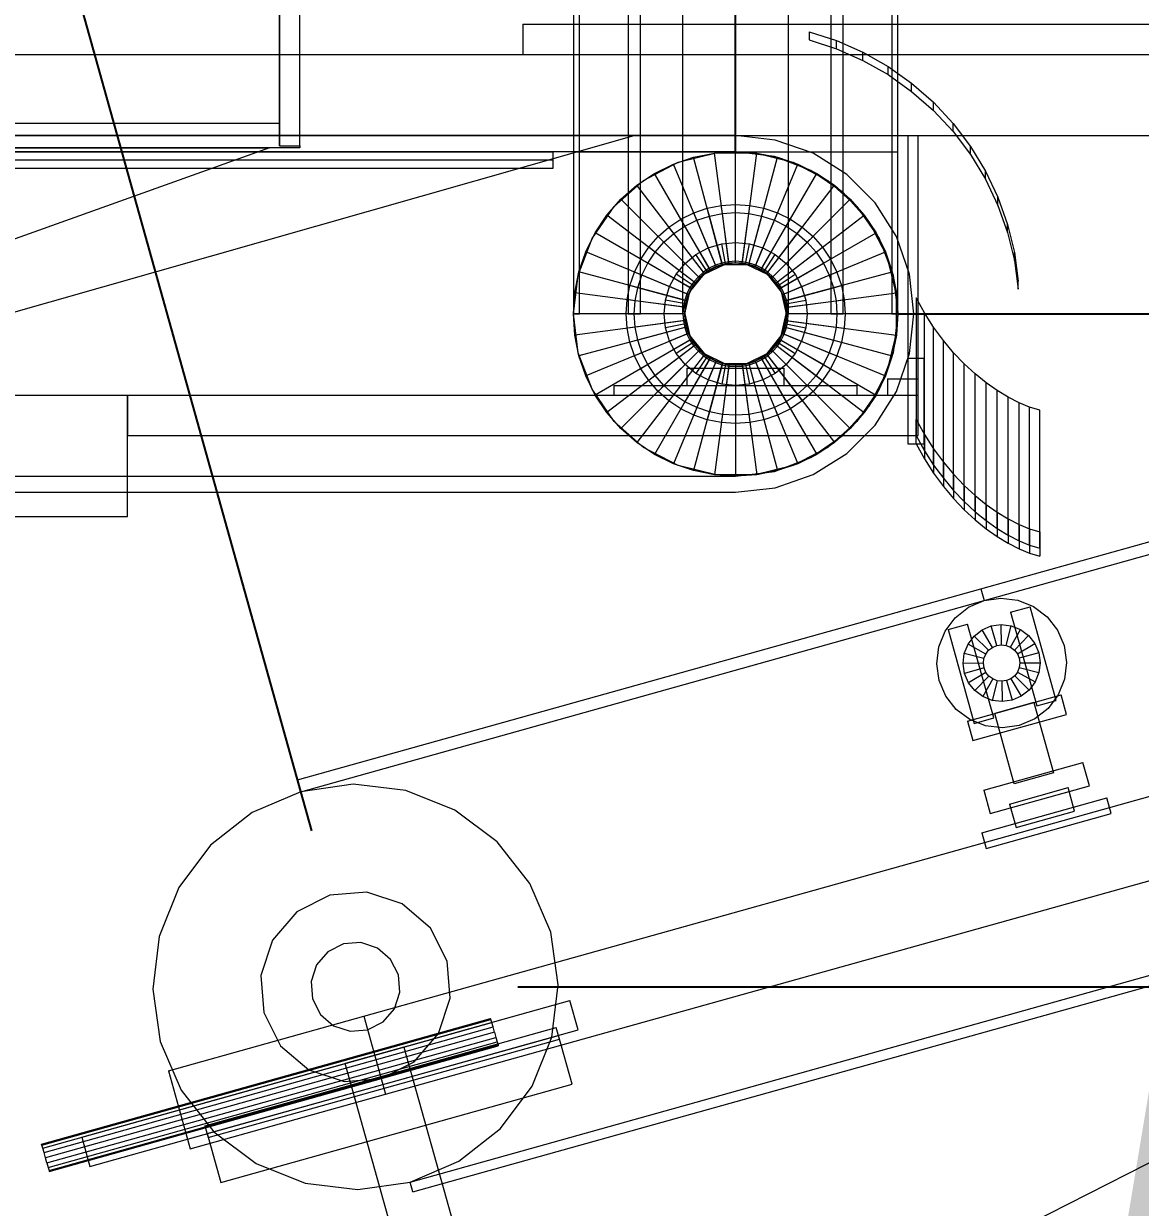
# Model space of a CAD drawing. Header units: millimetres. Extents: x -2500 to 58855, y -53268 to 6837.
# Drawn here: x 27277 to 27828, y 741 to 1325 of the extents above; entities that cross this region are included whole.
import ezdxf

# ---------------------------------------------------------------- set-up
doc = ezdxf.new("R2010")
doc.units = ezdxf.units.MM
for name, color, linetype, lineweight in [('COTAS_P', 1, 'Continuous', 0), ('lateral_briquetadora', 7, 'Continuous', 0), ('lateral_C03', 7, 'Continuous', 0), ('lateral_C05', 7, 'Continuous', 0), ('lateral_C05-C03', 7, 'Continuous', 0)]:
    doc.layers.add(name, color=color, linetype=linetype, lineweight=lineweight)
doc.dimstyles.new('R19_100', dxfattribs={"dimtxt": 250, "dimasz": 150, "dimexe": 150, "dimexo": 80, "dimgap": 100, "dimtad": 1, "dimtih": 1, "dimtoh": 1, "dimdsep": 46, "dimcen": 0.09, "dimadec": 0, "dimazin": 0, "dimtfac": 1, "dimtdec": 4, "dimtofl": 0, "dimtmove": 0, "dimatfit": 3, "dimfxl": 1, "dimtolj": 1, "dimtzin": 0, "dimarcsym": 0})

# ---------------------------------------------------------------- blocks, each defined once
blk = doc.blocks.new('*D6')
at = {"layer": 'COTAS_P', "color": 0, "lineweight": -2, "transparency": 16777216}
for p, q in [((25128.19, 1262), (25128.19, 2232)), ((27628.19, 1262), (27628.19, 2232)), ((25278.19, 2082), (27478.19, 2082))]:
    blk.add_line(p, q, dxfattribs=at)
at = {"layer": 'COTAS_P', "color": 0, "transparency": 16777216}
for points in [[(25278.19, 2107), (25278.19, 2057), (25128.19, 2082)], [(27478.19, 2107), (27478.19, 2057), (27628.19, 2082)]]:
    blk.add_solid(points, dxfattribs=at)
at = {"layer": 'Defpoints', "color": 0, "transparency": 16777216}
for p in [(27628.19, 2082), (25128.19, 1182), (27628.19, 1182)]:
    blk.add_point(p, dxfattribs=at)
blk = doc.blocks.new('*D8')
at = {"layer": 'COTAS_P', "color": 0, "lineweight": -2, "transparency": 16777216}
for p, q in [((27708.19, 1182), (28178.19, 1182)), ((28028.19, 150), (28028.19, 1032)), ((27708.19, 0), (28178.19, 0))]:
    blk.add_line(p, q, dxfattribs=at)
at = {"layer": 'COTAS_P', "color": 0, "transparency": 16777216}
for points in [[(28003.19, 1032), (28053.19, 1032), (28028.19, 1182)], [(28003.19, 150), (28053.19, 150), (28028.19, 0)]]:
    blk.add_solid(points, dxfattribs=at)
at = {"layer": 'Defpoints', "color": 0, "transparency": 16777216}
for p in [(27628.19, 1182), (28028.19, 1182), (27628.19, 0)]:
    blk.add_point(p, dxfattribs=at)
blk = doc.blocks.new('*D9')
at = {"layer": 'COTAS_P', "color": 0, "lineweight": -2, "transparency": 16777216}
for p, q in [((36895.57, 3577.04), (36634.34, 4511.21)), ((27342.75, 1757.14), (36530.28, 4326.35)), ((27419.12, 927.04), (27157.89, 1861.21))]:
    blk.add_line(p, q, dxfattribs=at)
at = {"layer": 'COTAS_P', "color": 0, "transparency": 16777216}
for points in [[(36523.55, 4350.43), (36537.01, 4302.28), (36674.74, 4366.75)], [(27336.01, 1781.22), (27349.48, 1733.07), (27198.29, 1716.75)]]:
    blk.add_solid(points, dxfattribs=at)
at = {"layer": 'Defpoints', "color": 0, "transparency": 16777216}
for p in [(36674.74, 4366.75), (36917.12, 3500), (27440.67, 850)]:
    blk.add_point(p, dxfattribs=at)
blk = doc.blocks.new('*D10')
at = {"layer": 'COTAS_P', "color": 0, "lineweight": -2, "transparency": 16777216}
for p, q in [((27520.67, 850), (27990.67, 850)), ((27840.67, 150), (27840.67, 700)), ((27520.67, 0), (27990.67, 0))]:
    blk.add_line(p, q, dxfattribs=at)
at = {"layer": 'COTAS_P', "color": 0, "transparency": 16777216}
for points in [[(27815.67, 700), (27865.67, 700), (27840.67, 850)], [(27815.67, 150), (27865.67, 150), (27840.67, 0)]]:
    blk.add_solid(points, dxfattribs=at)
at = {"layer": 'Defpoints', "color": 0, "transparency": 16777216}
for p in [(27440.67, 850), (27840.67, 850), (27440.67, 0)]:
    blk.add_point(p, dxfattribs=at)

msp = doc.modelspace()

# ---------------------------------------------------------------- linework, layer by layer
at = {"layer": 'lateral_briquetadora'}
for p, q in [((27413.187, 1265), (27413.187, 1388)), ((27403.187, 1364), (27403.187, 1265)), ((27403.187, 1276), (27403.187, 1352)), ((27403.187, 1276), (26783.187, 1276)), ((27403.187, 1265), (27403.187, 1276)), ((27413.187, 1264), (26783.187, 1264)), ((26828.187, 1264), (27398.187, 1264)), ((27398.187, 1264), (26828.187, 1060)), ((27403.187, 1265), (27413.187, 1265)), ((27413.187, 1265), (27413.187, 1264))]:
    msp.add_line(p, q, dxfattribs=at)
at = {"layer": 'lateral_C03'}
for p, q in [((27467.597, 753.695), (36944.047, 3403.695)), ((27468.944, 748.879), (36945.393, 3398.879)), ((27749.188, 1046.342), (28692.981, 1310.265)), ((27750.804, 1040.564), (28694.597, 1304.486)), ((27444.706, 835.554), (28600.37, 1158.725)), ((27507.932, 598.533), (28598.962, 1152.837)), ((27455.478, 797.032), (28611.143, 1120.203)), ((27412.119, 952.084), (27749.188, 1046.342)), ((27749.188, 1046.342), (27750.804, 1040.564)), ((27413.735, 946.305), (27750.804, 1040.564)), ((27743.121, 1037.283), (27750.804, 1040.564)), ((27750.804, 1040.564), (27759.074, 1041.744)), ((27759.074, 1041.744), (27767.367, 1040.744)), ((27767.367, 1040.744), (27775.12, 1037.631)), ((27736.55, 1032.126), (27743.121, 1037.283)), ((27763.821, 1034.858), (27773.452, 1037.552)), ((27763.821, 1034.858), (27776.748, 988.632)), ((27786.379, 991.325), (27773.452, 1037.552)), ((27775.12, 1037.631), (27781.802, 1032.618)), ((27731.537, 1025.443), (27736.55, 1032.126)), ((27733.004, 1026.241), (27742.634, 1028.934)), ((27755.561, 982.707), (27742.634, 1028.934)), ((27749.744, 1026.096), (27754.305, 1028.044)), ((27754.305, 1028.044), (27759.215, 1028.745)), ((27756.998, 1018.413), (27754.305, 1028.044)), ((27759.324, 1018.745), (27759.215, 1028.745)), ((27759.215, 1028.745), (27764.14, 1028.151)), ((27761.657, 1018.464), (27764.14, 1028.151)), ((27764.14, 1028.151), (27768.742, 1026.303)), ((27781.802, 1032.618), (27786.959, 1026.046)), ((27728.424, 1017.691), (27731.537, 1025.443)), ((27733.004, 1026.241), (27745.931, 980.014)), ((27742.865, 1019.066), (27745.842, 1023.034)), ((27745.842, 1023.034), (27749.744, 1026.096)), ((27752.989, 1016.04), (27745.842, 1023.034)), ((27754.837, 1017.491), (27749.744, 1026.096)), ((27763.837, 1017.588), (27768.742, 1026.303)), ((27765.716, 1016.179), (27772.71, 1023.326)), ((27768.742, 1026.303), (27772.71, 1023.326)), ((27772.71, 1023.326), (27775.772, 1019.424)), ((27786.959, 1026.046), (27790.24, 1018.364)), ((27727.424, 1009.398), (27728.424, 1017.691)), ((27741.017, 1014.463), (27742.865, 1019.066)), ((27751.579, 1014.161), (27742.865, 1019.066)), ((27752.989, 1016.04), (27754.837, 1017.491)), ((27754.837, 1017.491), (27756.998, 1018.413)), ((27756.998, 1018.413), (27759.324, 1018.745)), ((27759.324, 1018.745), (27761.657, 1018.464)), ((27761.657, 1018.464), (27763.837, 1017.588)), ((27763.837, 1017.588), (27765.716, 1016.179)), ((27765.716, 1016.179), (27767.167, 1014.33)), ((27767.167, 1014.33), (27775.772, 1019.424)), ((27775.772, 1019.424), (27777.72, 1014.863)), ((27790.24, 1018.364), (27791.42, 1010.094)), ((27740.423, 1009.539), (27741.017, 1014.463)), ((27750.704, 1011.98), (27741.017, 1014.463)), ((27750.422, 1009.648), (27750.704, 1011.98)), ((27750.704, 1011.98), (27751.579, 1014.161)), ((27751.579, 1014.161), (27752.989, 1016.04)), ((27767.167, 1014.33), (27768.089, 1012.17)), ((27777.72, 1014.863), (27768.089, 1012.17)), ((27768.089, 1012.17), (27768.421, 1009.844)), ((27777.72, 1014.863), (27778.421, 1009.952)), ((27728.604, 1001.128), (27727.424, 1009.398)), ((27750.422, 1009.648), (27740.423, 1009.539)), ((27741.124, 1004.629), (27740.423, 1009.539)), ((27750.754, 1007.322), (27741.124, 1004.629)), ((27743.072, 1000.067), (27741.124, 1004.629)), ((27751.677, 1005.161), (27743.072, 1000.067)), ((27750.754, 1007.322), (27750.422, 1009.648)), ((27751.677, 1005.161), (27750.754, 1007.322)), ((27753.128, 1003.313), (27751.677, 1005.161)), ((27767.265, 1005.331), (27765.855, 1003.451)), ((27768.14, 1007.511), (27767.265, 1005.331)), ((27767.265, 1005.331), (27775.979, 1000.425)), ((27768.421, 1009.844), (27768.14, 1007.511)), ((27768.14, 1007.511), (27777.827, 1005.028)), ((27768.421, 1009.844), (27778.421, 1009.952)), ((27777.827, 1005.028), (27775.979, 1000.425)), ((27778.421, 1009.952), (27777.827, 1005.028)), ((27791.42, 1010.094), (27790.42, 1001.8)), ((27731.885, 993.445), (27728.604, 1001.128)), ((27746.134, 996.165), (27743.072, 1000.067)), ((27753.128, 1003.313), (27746.134, 996.165)), ((27755.007, 1001.903), (27750.101, 993.189)), ((27755.007, 1001.903), (27753.128, 1003.313)), ((27757.187, 1001.028), (27754.704, 991.341)), ((27757.187, 1001.028), (27755.007, 1001.903)), ((27759.52, 1000.746), (27757.187, 1001.028)), ((27761.846, 1001.078), (27759.52, 1000.746)), ((27759.52, 1000.746), (27759.629, 990.747)), ((27764.006, 1002.001), (27761.846, 1001.078)), ((27761.846, 1001.078), (27764.539, 991.448)), ((27765.855, 1003.451), (27764.006, 1002.001)), ((27764.006, 1002.001), (27769.1, 993.396)), ((27765.855, 1003.451), (27773.002, 996.458)), ((27775.979, 1000.425), (27773.002, 996.458)), ((27790.42, 1001.8), (27787.307, 994.048)), ((27737.042, 986.874), (27731.885, 993.445)), ((27742.503, 981.132), (27788.729, 994.059)), ((27750.101, 993.189), (27746.134, 996.165)), ((27754.704, 991.341), (27750.101, 993.189)), ((27769.1, 993.396), (27764.539, 991.448)), ((27773.002, 996.458), (27769.1, 993.396)), ((27787.307, 994.048), (27782.294, 987.366)), ((27791.422, 984.428), (27788.729, 994.059)), ((27759.629, 990.747), (27754.704, 991.341)), ((27775.247, 990.289), (27755.985, 984.902)), ((27764.539, 991.448), (27759.629, 990.747)), ((27775.247, 990.289), (27784.942, 955.619)), ((27782.294, 987.366), (27775.722, 982.209)), ((27776.748, 988.632), (27786.379, 991.325)), ((27743.724, 981.861), (27737.042, 986.874)), ((27742.503, 981.132), (27745.196, 971.502)), ((27751.476, 978.748), (27743.724, 981.861)), ((27745.196, 971.502), (27791.422, 984.428)), ((27745.931, 980.014), (27755.561, 982.707)), ((27765.681, 950.233), (27755.985, 984.902)), ((27775.722, 982.209), (27768.04, 978.928)), ((27759.77, 977.748), (27751.476, 978.748)), ((27768.04, 978.928), (27759.77, 977.748)), ((27750.58, 947.048), (27799.503, 960.729)), ((27802.735, 949.172), (27799.503, 960.729)), ((27413.735, 946.305), (27412.119, 952.084)), ((27784.942, 955.619), (27765.681, 950.233)), ((27413.735, 946.305), (27389.727, 936.054)), ((27439.579, 949.994), (27413.735, 946.305)), ((27465.496, 946.868), (27439.579, 949.994)), ((27489.721, 937.141), (27465.496, 946.868)), ((27750.58, 947.048), (27753.812, 935.492)), ((27753.812, 935.492), (27802.735, 949.172)), ((27763.289, 940.218), (27792.181, 948.298)), ((27795.412, 936.741), (27792.181, 948.298)), ((27749.61, 926.01), (27811.246, 943.245)), ((27763.289, 940.218), (27766.521, 928.662)), ((27813.4, 935.541), (27811.246, 943.245)), ((27389.727, 936.054), (27369.191, 919.937)), ((27510.604, 921.476), (27489.721, 937.141)), ((27751.765, 918.305), (27813.4, 935.541)), ((27766.521, 928.662), (27795.412, 936.741)), ((27749.61, 926.01), (27751.765, 918.305)), ((27369.191, 919.937), (27353.525, 899.055)), ((27526.72, 900.939), (27510.604, 921.476)), ((27536.971, 876.931), (27526.72, 900.939)), ((27353.525, 899.055), (27343.798, 874.83)), ((27428.009, 895.264), (27411.65, 886.974)), ((27446.294, 896.662), (27428.009, 895.264)), ((27463.722, 890.956), (27446.294, 896.662)), ((27477.64, 879.016), (27463.722, 890.956)), ((27411.65, 886.974), (27399.71, 873.056)), ((27485.93, 862.658), (27477.64, 879.016)), ((27540.66, 851.088), (27536.971, 876.931)), ((27343.798, 874.83), (27340.672, 848.912)), ((27399.71, 873.056), (27394.004, 855.628)), ((27434.741, 871.187), (27427.084, 867.307)), ((27443.3, 871.842), (27434.741, 871.187)), ((27451.458, 869.171), (27443.3, 871.842)), ((27427.084, 867.307), (27421.495, 860.792)), ((27457.973, 863.582), (27451.458, 869.171)), ((27421.495, 860.792), (27418.824, 852.634)), ((27461.853, 855.925), (27457.973, 863.582)), ((27487.328, 844.372), (27485.93, 862.658)), ((27394.004, 855.628), (27395.403, 837.342)), ((27418.824, 852.634), (27419.479, 844.075)), ((27462.508, 847.366), (27461.853, 855.925)), ((27340.672, 848.912), (27344.361, 823.069)), ((27459.837, 839.208), (27462.508, 847.366)), ((27537.534, 825.17), (27540.66, 851.088)), ((27305.634, 775.897), (27546.397, 843.224)), ((27419.479, 844.075), (27423.359, 836.418)), ((27481.622, 826.944), (27487.328, 844.372)), ((27550.437, 828.778), (27546.397, 843.224)), ((27348.4, 808.623), (27444.706, 835.554)), ((27395.403, 837.342), (27403.692, 820.984)), ((27423.359, 836.418), (27429.874, 830.829)), ((27444.706, 835.554), (27455.478, 797.032)), ((27454.248, 832.693), (27459.837, 839.208)), ((27285.834, 772.437), (27507.337, 834.378)), ((27285.978, 771.924), (27507.48, 833.865)), ((27286.386, 770.462), (27507.889, 832.403)), ((27286.998, 768.275), (27508.5, 830.216)), ((27366.379, 781.462), (27539.729, 829.937)), ((27429.874, 830.829), (27438.032, 828.158)), ((27446.591, 828.813), (27454.248, 832.693)), ((27507.48, 833.865), (27507.337, 834.378)), ((27507.889, 832.403), (27507.48, 833.865)), ((27508.5, 830.216), (27507.889, 832.403)), ((27509.222, 827.636), (27508.5, 830.216)), ((27541.345, 824.159), (27539.729, 829.937)), ((27509.222, 827.636), (27287.719, 765.695)), ((27288.441, 763.116), (27509.943, 825.057)), ((27309.673, 761.451), (27550.437, 828.778)), ((27367.457, 777.61), (27540.806, 826.085)), ((27367.995, 775.683), (27541.345, 824.159)), ((27438.032, 828.158), (27446.591, 828.813)), ((27469.682, 813.026), (27481.622, 826.944)), ((27509.222, 827.636), (27509.943, 825.057)), ((27509.943, 825.057), (27510.555, 822.87)), ((27527.807, 800.945), (27537.534, 825.17)), ((27547.539, 802.009), (27540.806, 826.085)), ((27289.052, 760.928), (27510.555, 822.87)), ((27289.461, 759.467), (27510.963, 821.408)), ((27289.604, 758.954), (27511.107, 820.895)), ((27344.361, 823.069), (27354.612, 799.061)), ((27403.692, 820.984), (27417.61, 809.044)), ((27464.538, 820.333), (27435.646, 812.253)), ((27464.538, 820.333), (27529.172, 589.2)), ((27510.555, 822.87), (27510.963, 821.408)), ((27510.963, 821.408), (27511.107, 820.895)), ((27500.28, 581.121), (27435.646, 812.253)), ((27453.324, 804.736), (27469.682, 813.026)), ((27348.4, 808.623), (27359.173, 770.101)), ((27417.61, 809.044), (27435.039, 803.338)), ((27374.189, 753.533), (27547.539, 802.009)), ((27435.039, 803.338), (27453.324, 804.736)), ((27512.142, 780.063), (27527.807, 800.945)), ((27354.612, 799.061), (27370.729, 778.524)), ((27359.173, 770.101), (27455.478, 797.032)), ((27366.379, 781.462), (27367.995, 775.683)), ((27367.457, 777.61), (27374.189, 753.533)), ((27370.729, 778.524), (27391.611, 762.859)), ((27491.605, 763.946), (27512.142, 780.063)), ((27285.978, 771.924), (27285.834, 772.437)), ((27286.386, 770.462), (27285.978, 771.924)), ((27305.634, 775.897), (27309.673, 761.451)), ((27286.998, 768.275), (27286.386, 770.462)), ((27287.719, 765.695), (27286.998, 768.275)), ((27288.441, 763.116), (27287.719, 765.695)), ((27288.441, 763.116), (27289.052, 760.928)), ((27289.052, 760.928), (27289.461, 759.467)), ((27289.461, 759.467), (27289.604, 758.954)), ((27391.611, 762.859), (27415.836, 753.132)), ((27467.597, 753.695), (27491.605, 763.946)), ((27441.754, 750.006), (27467.597, 753.695)), ((27468.944, 748.879), (27467.597, 753.695)), ((27415.836, 753.132), (27441.754, 750.006))]:
    msp.add_line(p, q, dxfattribs=at)
at = {"layer": 'lateral_C05'}
for p, q in [((27548.187, 1425), (27548.187, 1182)), ((27551.187, 1182), (27551.187, 1425)), ((27575.187, 1425), (27575.187, 1182)), ((27581.187, 1182), (27581.187, 1425)), ((27602.187, 1182), (27602.187, 1425)), ((27654.187, 1425), (27654.187, 1182)), ((27675.187, 1425), (27675.187, 1182)), ((27681.187, 1182), (27681.187, 1425)), ((27705.187, 1425), (27705.187, 1182)), ((27708.187, 1182), (27708.187, 1425)), ((27548.187, 1345), (27548.187, 1262)), ((27708.187, 1262), (27708.187, 1345)), ((27523.187, 1325), (28033.187, 1325)), ((27523.187, 1325), (27523.187, 1310)), ((27108.187, 1310), (28033.187, 1310)), ((27523.187, 1310), (28033.187, 1310)), ((27628.187, 1270), (25128.187, 1270)), ((27108.187, 1270), (28033.187, 1270)), ((27128.187, 1142), (27578.187, 1270)), ((27578.187, 1270), (27128.187, 1270)), ((27647.768, 1267.794), (27628.187, 1270)), ((27666.368, 1261.285), (27647.768, 1267.794)), ((27628.187, 1262), (25128.187, 1262)), ((25218.187, 1262), (27538.187, 1262)), ((27538.187, 1258), (27538.187, 1262)), ((27548.187, 1262), (27708.187, 1262)), ((27599.818, 1256.801), (27618.544, 1261.417)), ((27617.744, 1261.316), (27628.187, 1262)), ((27618.544, 1261.417), (27637.83, 1261.417)), ((27647.332, 1259.675), (27628.187, 1262)), ((27628.187, 1208), (27628.187, 1262)), ((27628.187, 1262), (27638.629, 1261.316)), ((27637.83, 1261.417), (27656.555, 1256.801)), ((25218.187, 1258), (27538.187, 1258)), ((27538.187, 1254), (27538.187, 1258)), ((27582.741, 1247.839), (27599.818, 1256.801)), ((27588.187, 1251.282), (27597.572, 1255.91)), ((27597.572, 1255.91), (27607.481, 1259.274)), ((27618.237, 1206.021), (27597.572, 1255.91)), ((27607.481, 1259.274), (27617.744, 1261.316)), ((27621.457, 1207.114), (27607.481, 1259.274)), ((27624.793, 1207.778), (27617.744, 1261.316)), ((27631.58, 1207.778), (27638.629, 1261.316)), ((27634.916, 1207.114), (27648.892, 1259.274)), ((27638.136, 1206.021), (27658.801, 1255.91)), ((27638.629, 1261.316), (27648.892, 1259.274)), ((27665.364, 1252.836), (27647.332, 1259.675)), ((27648.892, 1259.274), (27658.801, 1255.91)), ((27656.555, 1256.801), (27673.632, 1247.839)), ((27658.801, 1255.91), (27668.187, 1251.282)), ((27683.054, 1250.801), (27666.368, 1261.285)), ((25218.187, 1254), (27538.187, 1254)), ((27579.486, 1245.468), (27588.187, 1251.282)), ((27615.187, 1204.517), (27588.187, 1251.282)), ((27641.187, 1204.517), (27668.187, 1251.282)), ((27681.236, 1241.881), (27665.364, 1252.836)), ((27668.187, 1251.282), (27676.887, 1245.468)), ((27696.988, 1236.867), (27683.054, 1250.801)), ((27568.306, 1235.05), (27582.741, 1247.839)), ((27571.618, 1238.569), (27579.486, 1245.468)), ((27612.359, 1202.627), (27579.486, 1245.468)), ((27644.014, 1202.627), (27676.887, 1245.468)), ((27673.632, 1247.839), (27688.067, 1235.05)), ((27676.887, 1245.468), (27684.755, 1238.569)), ((27564.718, 1230.701), (27571.618, 1238.569)), ((27609.802, 1200.385), (27571.618, 1238.569)), ((27646.571, 1200.385), (27684.755, 1238.569)), ((27694.025, 1227.445), (27681.236, 1241.881)), ((27684.755, 1238.569), (27691.655, 1230.701)), ((27557.35, 1219.178), (27568.306, 1235.05)), ((27607.522, 1231.889), (27614.21, 1234.16)), ((27614.21, 1234.16), (27621.138, 1235.538)), ((27615.246, 1230.296), (27614.21, 1234.16)), ((27621.138, 1235.538), (27628.187, 1236)), ((27621.66, 1231.572), (27621.138, 1235.538)), ((27628.187, 1232), (27628.187, 1236)), ((27628.187, 1236), (27635.235, 1235.538)), ((27634.713, 1231.572), (27635.235, 1235.538)), ((27635.235, 1235.538), (27642.163, 1234.16)), ((27641.128, 1230.296), (27642.163, 1234.16)), ((27642.163, 1234.16), (27648.851, 1231.889)), ((27688.067, 1235.05), (27699.023, 1219.178)), ((27707.472, 1220.182), (27696.988, 1236.867)), ((27558.905, 1222), (27564.718, 1230.701)), ((27607.559, 1197.828), (27564.718, 1230.701)), ((27595.313, 1224.841), (27601.187, 1228.765)), ((27601.187, 1228.765), (27607.522, 1231.889)), ((27603.187, 1225.301), (27601.187, 1228.765)), ((27603.187, 1225.301), (27609.052, 1228.194)), ((27609.052, 1228.194), (27607.522, 1231.889)), ((27609.052, 1228.194), (27615.246, 1230.296)), ((27618.524, 1205.328), (27609.052, 1228.194)), ((27615.246, 1230.296), (27621.66, 1231.572)), ((27621.651, 1206.39), (27615.246, 1230.296)), ((27621.66, 1231.572), (27628.187, 1232)), ((27624.891, 1207.034), (27621.66, 1231.572)), ((27628.187, 1207.25), (27628.187, 1232)), ((27628.187, 1232), (27634.713, 1231.572)), ((27631.482, 1207.034), (27634.713, 1231.572)), ((27634.713, 1231.572), (27641.128, 1230.296)), ((27634.722, 1206.39), (27641.128, 1230.296)), ((27637.849, 1205.328), (27647.321, 1228.194)), ((27641.128, 1230.296), (27647.321, 1228.194)), ((27647.321, 1228.194), (27648.851, 1231.889)), ((27647.321, 1228.194), (27653.187, 1225.301)), ((27648.814, 1197.828), (27691.655, 1230.701)), ((27648.851, 1231.889), (27655.187, 1228.765)), ((27653.187, 1225.301), (27655.187, 1228.765)), ((27655.187, 1228.765), (27661.06, 1224.841)), ((27691.655, 1230.701), (27697.469, 1222)), ((27702.988, 1210.368), (27694.025, 1227.445)), ((27554.276, 1212.615), (27558.905, 1222)), ((27605.67, 1195), (27558.905, 1222)), ((27590.003, 1220.184), (27595.313, 1224.841)), ((27592.831, 1217.355), (27597.749, 1221.668)), ((27597.749, 1221.668), (27595.313, 1224.841)), ((27597.749, 1221.668), (27603.187, 1225.301)), ((27612.815, 1202.032), (27597.749, 1221.668)), ((27615.562, 1203.867), (27603.187, 1225.301)), ((27640.812, 1203.867), (27653.187, 1225.301)), ((27643.558, 1202.032), (27658.625, 1221.668)), ((27650.703, 1195), (27697.469, 1222)), ((27653.187, 1225.301), (27658.625, 1221.668)), ((27658.625, 1221.668), (27661.06, 1224.841)), ((27658.625, 1221.668), (27663.542, 1217.355)), ((27661.06, 1224.841), (27666.37, 1220.184)), ((27697.469, 1222), (27702.097, 1212.615)), ((27550.511, 1201.145), (27557.35, 1219.178)), ((27581.421, 1209), (27585.345, 1214.873)), ((27585.345, 1214.873), (27590.003, 1220.184)), ((27588.519, 1212.438), (27585.345, 1214.873)), ((27588.519, 1212.438), (27592.831, 1217.355)), ((27592.831, 1217.355), (27590.003, 1220.184)), ((27610.332, 1199.854), (27592.831, 1217.355)), ((27614.697, 1214.567), (27621.31, 1216.573)), ((27621.31, 1216.573), (27628.187, 1217.25)), ((27623.261, 1206.765), (27621.31, 1216.573)), ((27628.187, 1207.25), (27628.187, 1217.25)), ((27628.187, 1217.25), (27635.064, 1216.573)), ((27633.113, 1206.765), (27635.064, 1216.573)), ((27635.064, 1216.573), (27641.676, 1214.567)), ((27646.041, 1199.854), (27663.542, 1217.355)), ((27663.542, 1217.355), (27666.37, 1220.184)), ((27663.542, 1217.355), (27667.854, 1212.438)), ((27666.37, 1220.184), (27671.028, 1214.873)), ((27667.854, 1212.438), (27671.028, 1214.873)), ((27671.028, 1214.873), (27674.952, 1209)), ((27699.023, 1219.178), (27705.862, 1201.145)), ((27713.98, 1201.582), (27707.472, 1220.182)), ((27550.913, 1202.706), (27554.276, 1212.615)), ((27604.166, 1191.95), (27554.276, 1212.615)), ((27578.297, 1202.665), (27581.421, 1209)), ((27584.885, 1207), (27581.421, 1209)), ((27584.885, 1207), (27588.519, 1212.438)), ((27608.154, 1197.371), (27588.519, 1212.438)), ((27603.261, 1206.926), (27608.603, 1211.309)), ((27608.603, 1211.309), (27614.697, 1214.567)), ((27614.158, 1202.995), (27608.603, 1211.309)), ((27618.524, 1205.328), (27614.697, 1214.567)), ((27637.849, 1205.328), (27641.676, 1214.567)), ((27641.676, 1214.567), (27647.77, 1211.309)), ((27642.215, 1202.995), (27647.77, 1211.309)), ((27647.77, 1211.309), (27653.112, 1206.926)), ((27648.219, 1197.371), (27667.854, 1212.438)), ((27652.207, 1191.95), (27702.097, 1212.615)), ((27667.854, 1212.438), (27671.488, 1207)), ((27671.488, 1207), (27674.952, 1209)), ((27674.952, 1209), (27678.076, 1202.665)), ((27702.097, 1212.615), (27705.461, 1202.706)), ((27707.603, 1191.643), (27702.988, 1210.368)), ((27581.993, 1201.134), (27584.885, 1207)), ((27606.319, 1194.625), (27584.885, 1207)), ((27598.877, 1201.584), (27603.261, 1206.926)), ((27610.332, 1199.854), (27603.261, 1206.926)), ((27614.158, 1202.995), (27610.332, 1199.854)), ((27615.187, 1204.517), (27612.359, 1202.627)), ((27612.599, 1201.546), (27622.624, 1206.373)), ((27615.562, 1203.867), (27612.815, 1202.032)), ((27615.687, 1203.651), (27612.968, 1201.834)), ((27618.524, 1205.328), (27614.158, 1202.995)), ((27618.237, 1206.021), (27615.187, 1204.517)), ((27618.524, 1205.328), (27615.562, 1203.867)), ((27618.619, 1205.097), (27615.687, 1203.651)), ((27621.457, 1207.114), (27618.237, 1206.021)), ((27623.261, 1206.765), (27618.524, 1205.328)), ((27621.651, 1206.39), (27618.524, 1205.328)), ((27621.716, 1206.148), (27618.619, 1205.097)), ((27624.793, 1207.778), (27621.457, 1207.114)), ((27624.891, 1207.034), (27621.651, 1206.39)), ((27624.923, 1206.786), (27621.716, 1206.148)), ((27622.624, 1206.373), (27633.75, 1206.373)), ((27628.187, 1207.25), (27623.261, 1206.765)), ((27628.187, 1208), (27624.793, 1207.778)), ((27628.187, 1207.25), (27624.891, 1207.034)), ((27628.187, 1207), (27624.923, 1206.786)), ((27631.58, 1207.778), (27628.187, 1208)), ((27633.113, 1206.765), (27628.187, 1207.25)), ((27631.482, 1207.034), (27628.187, 1207.25)), ((27631.45, 1206.786), (27628.187, 1207)), ((27634.657, 1206.148), (27631.45, 1206.786)), ((27634.722, 1206.39), (27631.482, 1207.034)), ((27634.916, 1207.114), (27631.58, 1207.778)), ((27637.849, 1205.328), (27633.113, 1206.765)), ((27633.75, 1206.373), (27643.774, 1201.546)), ((27637.754, 1205.097), (27634.657, 1206.148)), ((27637.849, 1205.328), (27634.722, 1206.39)), ((27638.136, 1206.021), (27634.916, 1207.114)), ((27640.687, 1203.651), (27637.754, 1205.097)), ((27642.215, 1202.995), (27637.849, 1205.328)), ((27640.812, 1203.867), (27637.849, 1205.328)), ((27641.187, 1204.517), (27638.136, 1206.021)), ((27643.406, 1201.834), (27640.687, 1203.651)), ((27643.558, 1202.032), (27640.812, 1203.867)), ((27644.014, 1202.627), (27641.187, 1204.517)), ((27646.041, 1199.854), (27642.215, 1202.995)), ((27646.041, 1199.854), (27653.112, 1206.926)), ((27650.054, 1194.625), (27671.488, 1207)), ((27653.112, 1206.926), (27657.496, 1201.584)), ((27671.488, 1207), (27674.381, 1201.134)), ((27548.187, 1182), (27550.511, 1201.145)), ((27548.871, 1192.442), (27550.913, 1202.706)), ((27603.073, 1188.729), (27550.913, 1202.706)), ((27576.027, 1195.976), (27578.297, 1202.665)), ((27581.993, 1201.134), (27578.297, 1202.665)), ((27579.89, 1194.941), (27581.993, 1201.134)), ((27604.859, 1191.663), (27581.993, 1201.134)), ((27595.62, 1195.49), (27598.877, 1201.584)), ((27607.192, 1196.028), (27598.877, 1201.584)), ((27605.662, 1192.847), (27612.599, 1201.546)), ((27607.559, 1197.828), (27605.67, 1195)), ((27608.154, 1197.371), (27606.319, 1194.625)), ((27608.353, 1197.219), (27606.536, 1194.5)), ((27610.332, 1199.854), (27607.192, 1196.028)), ((27609.802, 1200.385), (27607.559, 1197.828)), ((27610.332, 1199.854), (27608.154, 1197.371)), ((27610.509, 1199.678), (27608.353, 1197.219)), ((27612.359, 1202.627), (27609.802, 1200.385)), ((27612.815, 1202.032), (27610.332, 1199.854)), ((27612.968, 1201.834), (27610.509, 1199.678)), ((27645.864, 1199.678), (27643.406, 1201.834)), ((27646.041, 1199.854), (27643.558, 1202.032)), ((27643.774, 1201.546), (27650.711, 1192.847)), ((27646.571, 1200.385), (27644.014, 1202.627)), ((27648.02, 1197.219), (27645.864, 1199.678)), ((27649.181, 1196.028), (27646.041, 1199.854)), ((27648.219, 1197.371), (27646.041, 1199.854)), ((27648.814, 1197.828), (27646.571, 1200.385)), ((27649.837, 1194.5), (27648.02, 1197.219)), ((27650.054, 1194.625), (27648.219, 1197.371)), ((27650.703, 1195), (27648.814, 1197.828)), ((27649.181, 1196.028), (27657.496, 1201.584)), ((27651.515, 1191.663), (27674.381, 1201.134)), ((27653.301, 1188.729), (27705.461, 1202.706)), ((27657.496, 1201.584), (27660.753, 1195.49)), ((27674.381, 1201.134), (27678.076, 1202.665)), ((27674.381, 1201.134), (27676.483, 1194.941)), ((27678.076, 1202.665), (27680.347, 1195.976)), ((27705.461, 1202.706), (27707.502, 1192.442)), ((27705.862, 1201.145), (27708.187, 1182)), ((27716.187, 1182), (27713.98, 1201.582)), ((27548.187, 1182), (27548.871, 1192.442)), ((27602.409, 1185.394), (27548.871, 1192.442)), ((27574.649, 1189.048), (27576.027, 1195.976)), ((27579.89, 1194.941), (27576.027, 1195.976)), ((27578.614, 1188.526), (27579.89, 1194.941)), ((27603.797, 1188.535), (27579.89, 1194.941)), ((27593.614, 1188.877), (27595.62, 1195.49)), ((27604.859, 1191.663), (27595.62, 1195.49)), ((27604.166, 1191.95), (27603.073, 1188.729)), ((27603.187, 1182), (27605.662, 1192.847)), ((27604.859, 1191.663), (27603.422, 1186.926)), ((27604.859, 1191.663), (27603.797, 1188.535)), ((27605.09, 1191.567), (27604.038, 1188.47)), ((27605.67, 1195), (27604.166, 1191.95)), ((27607.192, 1196.028), (27604.859, 1191.663)), ((27606.319, 1194.625), (27604.859, 1191.663)), ((27606.536, 1194.5), (27605.09, 1191.567)), ((27651.515, 1191.663), (27649.181, 1196.028)), ((27651.284, 1191.567), (27649.837, 1194.5)), ((27651.515, 1191.663), (27650.054, 1194.625)), ((27652.207, 1191.95), (27650.703, 1195)), ((27650.711, 1192.847), (27653.187, 1182)), ((27652.335, 1188.47), (27651.284, 1191.567)), ((27651.515, 1191.663), (27660.753, 1195.49)), ((27652.951, 1186.926), (27651.515, 1191.663)), ((27652.576, 1188.535), (27651.515, 1191.663)), ((27653.301, 1188.729), (27652.207, 1191.95)), ((27652.576, 1188.535), (27676.483, 1194.941)), ((27653.964, 1185.394), (27707.502, 1192.442)), ((27660.753, 1195.49), (27662.759, 1188.877)), ((27676.483, 1194.941), (27680.347, 1195.976)), ((27676.483, 1194.941), (27677.759, 1188.526)), ((27680.347, 1195.976), (27681.725, 1189.048)), ((27707.502, 1192.442), (27708.187, 1182)), ((27707.603, 1172.357), (27707.603, 1191.643)), ((27574.187, 1182), (27574.649, 1189.048)), ((27578.614, 1188.526), (27574.649, 1189.048)), ((27578.187, 1182), (27578.614, 1188.526)), ((27603.153, 1185.296), (27578.614, 1188.526)), ((27592.937, 1182), (27593.614, 1188.877)), ((27603.422, 1186.926), (27593.614, 1188.877)), ((27603.073, 1188.729), (27602.409, 1185.394)), ((27603.422, 1186.926), (27602.937, 1182)), ((27603.797, 1188.535), (27603.153, 1185.296)), ((27604.038, 1188.47), (27603.4, 1185.263)), ((27652.973, 1185.263), (27652.335, 1188.47)), ((27653.221, 1185.296), (27652.576, 1188.535)), ((27652.951, 1186.926), (27662.759, 1188.877)), ((27653.437, 1182), (27652.951, 1186.926)), ((27653.221, 1185.296), (27677.759, 1188.526)), ((27653.964, 1185.394), (27653.301, 1188.729)), ((27662.759, 1188.877), (27663.437, 1182)), ((27677.759, 1188.526), (27681.725, 1189.048)), ((27677.759, 1188.526), (27678.187, 1182)), ((27681.725, 1189.048), (27682.187, 1182)), ((27550.511, 1162.855), (27548.187, 1182)), ((27602.187, 1182), (27548.187, 1182)), ((27548.871, 1171.558), (27548.187, 1182)), ((27548.187, 1182), (27551.187, 1182)), ((27578.187, 1182), (27574.187, 1182)), ((27574.649, 1174.952), (27574.187, 1182)), ((27575.187, 1182), (27581.187, 1182)), ((27602.937, 1182), (27578.187, 1182)), ((27578.614, 1175.474), (27578.187, 1182)), ((27602.937, 1182), (27592.937, 1182)), ((27593.614, 1175.123), (27592.937, 1182)), ((27602.409, 1185.394), (27602.187, 1182)), ((27602.187, 1182), (27602.409, 1178.606)), ((27603.153, 1185.296), (27602.937, 1182)), ((27602.937, 1182), (27603.422, 1177.074)), ((27602.937, 1182), (27603.153, 1178.704)), ((27603.4, 1185.263), (27603.187, 1182)), ((27603.187, 1182), (27605.662, 1171.153)), ((27603.187, 1182), (27603.4, 1178.737)), ((27650.711, 1171.153), (27653.187, 1182)), ((27652.951, 1177.074), (27653.437, 1182)), ((27653.187, 1182), (27652.973, 1185.263)), ((27652.973, 1178.737), (27653.187, 1182)), ((27653.437, 1182), (27653.221, 1185.296)), ((27653.221, 1178.704), (27653.437, 1182)), ((27663.437, 1182), (27653.437, 1182)), ((27678.187, 1182), (27653.437, 1182)), ((27654.187, 1182), (27653.964, 1185.394)), ((27653.964, 1178.606), (27654.187, 1182)), ((27708.187, 1182), (27654.187, 1182)), ((27663.437, 1182), (27662.759, 1175.123)), ((27675.187, 1182), (27681.187, 1182)), ((27678.187, 1182), (27677.759, 1175.474)), ((27682.187, 1182), (27678.187, 1182)), ((27682.187, 1182), (27681.725, 1174.952)), ((27705.187, 1182), (27708.187, 1182)), ((27708.187, 1182), (27705.862, 1162.855)), ((27708.187, 1182), (27707.502, 1171.558)), ((27713.98, 1162.418), (27716.187, 1182)), ((27602.409, 1178.606), (27548.871, 1171.558)), ((27603.073, 1175.271), (27550.913, 1161.294)), ((27578.614, 1175.474), (27574.649, 1174.952)), ((27576.027, 1168.024), (27574.649, 1174.952)), ((27603.153, 1178.704), (27578.614, 1175.474)), ((27579.89, 1169.059), (27578.614, 1175.474)), ((27603.797, 1175.465), (27579.89, 1169.059)), ((27603.422, 1177.074), (27593.614, 1175.123)), ((27595.62, 1168.51), (27593.614, 1175.123)), ((27602.409, 1178.606), (27603.073, 1175.271)), ((27603.073, 1175.271), (27604.166, 1172.05)), ((27603.153, 1178.704), (27603.797, 1175.465)), ((27603.4, 1178.737), (27604.038, 1175.53)), ((27603.422, 1177.074), (27604.859, 1172.337)), ((27603.797, 1175.465), (27604.859, 1172.337)), ((27604.038, 1175.53), (27605.09, 1172.433)), ((27651.284, 1172.433), (27652.335, 1175.53)), ((27651.515, 1172.337), (27652.951, 1177.074)), ((27651.515, 1172.337), (27652.576, 1175.465)), ((27652.207, 1172.05), (27653.301, 1175.271)), ((27652.335, 1175.53), (27652.973, 1178.737)), ((27652.576, 1175.465), (27653.221, 1178.704)), ((27652.576, 1175.465), (27676.483, 1169.059)), ((27652.951, 1177.074), (27662.759, 1175.123)), ((27653.221, 1178.704), (27677.759, 1175.474)), ((27653.301, 1175.271), (27653.964, 1178.606)), ((27653.301, 1175.271), (27705.461, 1161.294)), ((27653.964, 1178.606), (27707.502, 1171.558)), ((27662.759, 1175.123), (27660.753, 1168.51)), ((27677.759, 1175.474), (27676.483, 1169.059)), ((27677.759, 1175.474), (27681.725, 1174.952)), ((27681.725, 1174.952), (27680.347, 1168.024)), ((27550.913, 1161.294), (27548.871, 1171.558)), ((27604.166, 1172.05), (27554.276, 1151.385)), ((27605.67, 1169), (27558.905, 1142)), ((27579.89, 1169.059), (27576.027, 1168.024)), ((27578.297, 1161.335), (27576.027, 1168.024)), ((27581.993, 1162.866), (27579.89, 1169.059)), ((27604.859, 1172.337), (27581.993, 1162.866)), ((27606.319, 1169.375), (27584.885, 1157)), ((27604.859, 1172.337), (27595.62, 1168.51)), ((27598.877, 1162.416), (27595.62, 1168.51)), ((27607.192, 1167.972), (27598.877, 1162.416)), ((27604.166, 1172.05), (27605.67, 1169)), ((27604.859, 1172.337), (27607.192, 1167.972)), ((27604.859, 1172.337), (27606.319, 1169.375)), ((27605.09, 1172.433), (27606.536, 1169.5)), ((27605.662, 1171.153), (27612.599, 1162.454)), ((27605.67, 1169), (27607.559, 1166.172)), ((27606.319, 1169.375), (27608.154, 1166.629)), ((27606.536, 1169.5), (27608.353, 1166.781)), ((27607.192, 1167.972), (27610.332, 1164.146)), ((27643.774, 1162.454), (27650.711, 1171.153)), ((27646.041, 1164.146), (27649.181, 1167.972)), ((27648.02, 1166.781), (27649.837, 1169.5)), ((27648.219, 1166.629), (27650.054, 1169.375)), ((27648.814, 1166.172), (27650.703, 1169)), ((27649.181, 1167.972), (27651.515, 1172.337)), ((27649.181, 1167.972), (27657.496, 1162.416)), ((27649.837, 1169.5), (27651.284, 1172.433)), ((27650.054, 1169.375), (27651.515, 1172.337)), ((27650.054, 1169.375), (27671.488, 1157)), ((27650.703, 1169), (27652.207, 1172.05)), ((27650.703, 1169), (27697.469, 1142)), ((27651.515, 1172.337), (27660.753, 1168.51)), ((27651.515, 1172.337), (27674.381, 1162.866)), ((27652.207, 1172.05), (27702.097, 1151.385)), ((27660.753, 1168.51), (27657.496, 1162.416)), ((27676.483, 1169.059), (27674.381, 1162.866)), ((27676.483, 1169.059), (27680.347, 1168.024)), ((27680.347, 1168.024), (27678.076, 1161.335)), ((27702.988, 1153.632), (27707.603, 1172.357)), ((27707.502, 1171.558), (27705.461, 1161.294)), ((27557.35, 1144.822), (27550.511, 1162.855)), ((27607.559, 1166.172), (27564.718, 1133.299)), ((27609.802, 1163.615), (27571.618, 1125.431)), ((27581.993, 1162.866), (27578.297, 1161.335)), ((27584.885, 1157), (27581.993, 1162.866)), ((27608.154, 1166.629), (27588.519, 1151.562)), ((27610.332, 1164.146), (27592.831, 1146.645)), ((27603.261, 1157.074), (27598.877, 1162.416)), ((27610.332, 1164.146), (27603.261, 1157.074)), ((27607.559, 1166.172), (27609.802, 1163.615)), ((27608.154, 1166.629), (27610.332, 1164.146)), ((27608.353, 1166.781), (27610.509, 1164.322)), ((27609.802, 1163.615), (27612.359, 1161.373)), ((27610.332, 1164.146), (27614.158, 1161.005)), ((27610.332, 1164.146), (27612.815, 1161.968)), ((27610.509, 1164.322), (27612.968, 1162.166)), ((27612.599, 1162.454), (27622.624, 1157.627)), ((27612.968, 1162.166), (27615.687, 1160.349)), ((27633.75, 1157.627), (27643.774, 1162.454)), ((27640.687, 1160.349), (27643.406, 1162.166)), ((27642.215, 1161.005), (27646.041, 1164.146)), ((27643.406, 1162.166), (27645.864, 1164.322)), ((27643.558, 1161.968), (27646.041, 1164.146)), ((27644.014, 1161.373), (27646.571, 1163.615)), ((27645.864, 1164.322), (27648.02, 1166.781)), ((27646.041, 1164.146), (27648.219, 1166.629)), ((27646.041, 1164.146), (27653.112, 1157.074)), ((27646.041, 1164.146), (27663.542, 1146.645)), ((27646.571, 1163.615), (27648.814, 1166.172)), ((27646.571, 1163.615), (27684.755, 1125.431)), ((27648.219, 1166.629), (27667.854, 1151.562)), ((27648.814, 1166.172), (27691.655, 1133.299)), ((27657.496, 1162.416), (27653.112, 1157.074)), ((27674.381, 1162.866), (27671.488, 1157)), ((27674.381, 1162.866), (27678.076, 1161.335)), ((27705.862, 1162.855), (27699.023, 1144.822)), ((27707.472, 1143.818), (27713.98, 1162.418)), ((27554.276, 1151.385), (27550.913, 1161.294)), ((27581.421, 1155), (27578.297, 1161.335)), ((27612.359, 1161.373), (27579.486, 1118.532)), ((27584.885, 1157), (27581.421, 1155)), ((27588.519, 1151.562), (27584.885, 1157)), ((27615.187, 1159.483), (27588.187, 1112.718)), ((27618.237, 1157.979), (27597.572, 1108.09)), ((27612.815, 1161.968), (27597.749, 1142.332)), ((27615.562, 1160.133), (27603.187, 1138.699)), ((27608.603, 1152.691), (27603.261, 1157.074)), ((27621.457, 1156.886), (27607.481, 1104.726)), ((27614.158, 1161.005), (27608.603, 1152.691)), ((27618.524, 1158.672), (27609.052, 1135.806)), ((27612.359, 1161.373), (27615.187, 1159.483)), ((27612.815, 1161.968), (27615.562, 1160.133)), ((27614.158, 1161.005), (27618.524, 1158.672)), ((27618.524, 1158.672), (27614.697, 1149.433)), ((27615.187, 1159.483), (27618.237, 1157.979)), ((27621.651, 1157.61), (27615.246, 1133.704)), ((27615.562, 1160.133), (27618.524, 1158.672)), ((27615.687, 1160.349), (27618.619, 1158.903)), ((27618.237, 1157.979), (27621.457, 1156.886)), ((27618.524, 1158.672), (27623.261, 1157.235)), ((27618.524, 1158.672), (27621.651, 1157.61)), ((27618.619, 1158.903), (27621.716, 1157.852)), ((27623.261, 1157.235), (27621.31, 1147.427)), ((27621.457, 1156.886), (27624.793, 1156.222)), ((27621.651, 1157.61), (27624.891, 1156.966)), ((27624.891, 1156.966), (27621.66, 1132.428)), ((27621.716, 1157.852), (27624.923, 1157.214)), ((27622.624, 1157.627), (27633.75, 1157.627)), ((27623.261, 1157.235), (27628.187, 1156.75)), ((27624.891, 1156.966), (27628.187, 1156.75)), ((27624.923, 1157.214), (27628.187, 1157)), ((27628.187, 1156.75), (27633.113, 1157.235)), ((27628.187, 1157), (27631.45, 1157.214)), ((27628.187, 1156.75), (27631.482, 1156.966)), ((27628.187, 1156.75), (27628.187, 1146.75)), ((27628.187, 1156.75), (27628.187, 1132)), ((27631.45, 1157.214), (27634.657, 1157.852)), ((27631.482, 1156.966), (27634.722, 1157.61)), ((27631.482, 1156.966), (27634.713, 1132.428)), ((27631.58, 1156.222), (27634.916, 1156.886)), ((27633.113, 1157.235), (27637.849, 1158.672)), ((27633.113, 1157.235), (27635.064, 1147.427)), ((27634.657, 1157.852), (27637.754, 1158.903)), ((27634.722, 1157.61), (27637.849, 1158.672)), ((27634.722, 1157.61), (27641.128, 1133.704)), ((27634.916, 1156.886), (27638.136, 1157.979)), ((27634.916, 1156.886), (27648.892, 1104.726)), ((27637.754, 1158.903), (27640.687, 1160.349)), ((27637.849, 1158.672), (27642.215, 1161.005)), ((27637.849, 1158.672), (27640.812, 1160.133)), ((27637.849, 1158.672), (27641.676, 1149.433)), ((27637.849, 1158.672), (27647.321, 1135.806)), ((27638.136, 1157.979), (27641.187, 1159.483)), ((27638.136, 1157.979), (27658.801, 1108.09)), ((27640.812, 1160.133), (27643.558, 1161.968)), ((27640.812, 1160.133), (27653.187, 1138.699)), ((27641.187, 1159.483), (27644.014, 1161.373)), ((27641.187, 1159.483), (27668.187, 1112.718)), ((27642.215, 1161.005), (27647.77, 1152.691)), ((27643.558, 1161.968), (27658.625, 1142.332)), ((27644.014, 1161.373), (27676.887, 1118.532)), ((27653.112, 1157.074), (27647.77, 1152.691)), ((27671.488, 1157), (27667.854, 1151.562)), ((27671.488, 1157), (27674.952, 1155)), ((27678.076, 1161.335), (27674.952, 1155)), ((27705.461, 1161.294), (27702.097, 1151.385)), ((27558.905, 1142), (27554.276, 1151.385)), ((27585.345, 1149.127), (27581.421, 1155)), ((27588.519, 1151.562), (27585.345, 1149.127)), ((27592.831, 1146.645), (27588.519, 1151.562)), ((27604.187, 1155.25), (27652.187, 1155.25)), ((27604.187, 1155.25), (27604.187, 1146.75)), ((27614.697, 1149.433), (27608.603, 1152.691)), ((27624.793, 1156.222), (27617.744, 1102.684)), ((27624.793, 1156.222), (27628.187, 1156)), ((27628.187, 1156), (27631.58, 1156.222)), ((27628.187, 1156), (27628.187, 1102)), ((27631.58, 1156.222), (27638.629, 1102.684)), ((27647.77, 1152.691), (27641.676, 1149.433)), ((27652.187, 1146.75), (27652.187, 1155.25)), ((27667.854, 1151.562), (27663.542, 1146.645)), ((27667.854, 1151.562), (27671.028, 1149.127)), ((27674.952, 1155), (27671.028, 1149.127)), ((27694.025, 1136.555), (27702.988, 1153.632)), ((27702.097, 1151.385), (27697.469, 1142)), ((27568.306, 1128.95), (27557.35, 1144.822)), ((27568.187, 1146.75), (27688.187, 1146.75)), ((27568.187, 1146.75), (27568.187, 1142)), ((27590.003, 1143.816), (27585.345, 1149.127)), ((27592.831, 1146.645), (27590.003, 1143.816)), ((27597.749, 1142.332), (27592.831, 1146.645)), ((27604.187, 1146.75), (27652.187, 1146.75)), ((27621.31, 1147.427), (27614.697, 1149.433)), ((27628.187, 1146.75), (27621.31, 1147.427)), ((27635.064, 1147.427), (27628.187, 1146.75)), ((27641.676, 1149.433), (27635.064, 1147.427)), ((27663.542, 1146.645), (27658.625, 1142.332)), ((27663.542, 1146.645), (27666.37, 1143.816)), ((27671.028, 1149.127), (27666.37, 1143.816)), ((27699.023, 1144.822), (27688.067, 1128.95)), ((27688.187, 1142), (27688.187, 1146.75)), ((25038.187, 1142), (27328.187, 1142)), ((27328.187, 1082), (27328.187, 1142)), ((27328.187, 1142), (27718.187, 1142)), ((27328.187, 1142), (27328.187, 1122)), ((27564.718, 1133.299), (27558.905, 1142)), ((27568.187, 1142), (27688.187, 1142)), ((27595.313, 1139.159), (27590.003, 1143.816)), ((27597.749, 1142.332), (27595.313, 1139.159)), ((27601.187, 1135.235), (27595.313, 1139.159)), ((27603.187, 1138.699), (27597.749, 1142.332)), ((27658.625, 1142.332), (27653.187, 1138.699)), ((27661.06, 1139.159), (27655.187, 1135.235)), ((27658.625, 1142.332), (27661.06, 1139.159)), ((27666.37, 1143.816), (27661.06, 1139.159)), ((27697.469, 1142), (27691.655, 1133.299)), ((27696.988, 1127.133), (27707.472, 1143.818)), ((27718.187, 1122), (27718.187, 1142)), ((27571.618, 1125.431), (27564.718, 1133.299)), ((27603.187, 1138.699), (27601.187, 1135.235)), ((27607.522, 1132.111), (27601.187, 1135.235)), ((27609.052, 1135.806), (27603.187, 1138.699)), ((27609.052, 1135.806), (27607.522, 1132.111)), ((27615.246, 1133.704), (27609.052, 1135.806)), ((27615.246, 1133.704), (27614.21, 1129.84)), ((27621.66, 1132.428), (27615.246, 1133.704)), ((27641.128, 1133.704), (27634.713, 1132.428)), ((27647.321, 1135.806), (27641.128, 1133.704)), ((27641.128, 1133.704), (27642.163, 1129.84)), ((27653.187, 1138.699), (27647.321, 1135.806)), ((27647.321, 1135.806), (27648.851, 1132.111)), ((27655.187, 1135.235), (27648.851, 1132.111)), ((27653.187, 1138.699), (27655.187, 1135.235)), ((27681.236, 1122.119), (27694.025, 1136.555)), ((27691.655, 1133.299), (27684.755, 1125.431)), ((27582.741, 1116.161), (27568.306, 1128.95)), ((27614.21, 1129.84), (27607.522, 1132.111)), ((27621.138, 1128.462), (27614.21, 1129.84)), ((27621.66, 1132.428), (27621.138, 1128.462)), ((27628.187, 1128), (27621.138, 1128.462)), ((27628.187, 1132), (27621.66, 1132.428)), ((27634.713, 1132.428), (27628.187, 1132)), ((27628.187, 1132), (27628.187, 1128)), ((27635.235, 1128.462), (27628.187, 1128)), ((27634.713, 1132.428), (27635.235, 1128.462)), ((27642.163, 1129.84), (27635.235, 1128.462)), ((27648.851, 1132.111), (27642.163, 1129.84)), ((27688.067, 1128.95), (27673.632, 1116.161)), ((27683.054, 1113.199), (27696.988, 1127.133)), ((27328.187, 1122), (27718.187, 1122)), ((27579.486, 1118.532), (27571.618, 1125.431)), ((27665.364, 1111.164), (27681.236, 1122.119)), ((27684.755, 1125.431), (27676.887, 1118.532)), ((27588.187, 1112.718), (27579.486, 1118.532)), ((27599.818, 1107.199), (27582.741, 1116.161)), ((27673.632, 1116.161), (27656.555, 1107.199)), ((27676.887, 1118.532), (27668.187, 1112.718)), ((27597.572, 1108.09), (27588.187, 1112.718)), ((27647.332, 1104.325), (27665.364, 1111.164)), ((27668.187, 1112.718), (27658.801, 1108.09)), ((27666.368, 1102.715), (27683.054, 1113.199)), ((27607.481, 1104.726), (27597.572, 1108.09)), ((27618.544, 1102.583), (27599.818, 1107.199)), ((27617.744, 1102.684), (27607.481, 1104.726)), ((27628.187, 1102), (27647.332, 1104.325)), ((27656.555, 1107.199), (27637.83, 1102.583)), ((27648.892, 1104.726), (27638.629, 1102.684)), ((27658.801, 1108.09), (27648.892, 1104.726)), ((25128.187, 1102), (27628.187, 1102)), ((27628.187, 1102), (27617.744, 1102.684)), ((27637.83, 1102.583), (27618.544, 1102.583)), ((27638.629, 1102.684), (27628.187, 1102)), ((27647.768, 1096.206), (27666.368, 1102.715)), ((25128.187, 1094), (27628.187, 1094)), ((27628.187, 1094), (27647.768, 1096.206)), ((25038.187, 1082), (27328.187, 1082))]:
    msp.add_line(p, q, dxfattribs=at)
at = {"layer": 'lateral_C05-C03'}
for p, q in [((27664.421, 1321.23), (27677.978, 1316.847)), ((27664.421, 1321.23), (27664.421, 1317.23)), ((27664.421, 1317.23), (27677.978, 1312.847)), ((27677.978, 1312.847), (27677.978, 1316.847)), ((27677.978, 1316.847), (27691.018, 1311.109)), ((27677.978, 1312.847), (27691.018, 1307.109)), ((27691.018, 1307.109), (27691.018, 1311.109)), ((27691.018, 1311.109), (27703.409, 1304.075)), ((27691.018, 1307.109), (27703.409, 1300.075)), ((27703.409, 1300.075), (27703.409, 1304.075)), ((27703.409, 1304.075), (27715.02, 1295.818)), ((27703.409, 1300.075), (27715.02, 1291.818)), ((27715.02, 1291.818), (27715.02, 1295.818)), ((27715.02, 1295.818), (27725.731, 1286.424)), ((27715.02, 1291.818), (27725.731, 1282.424)), ((27725.731, 1282.424), (27725.731, 1286.424)), ((27725.731, 1286.424), (27735.433, 1275.99)), ((27725.731, 1282.424), (27735.433, 1271.99)), ((27735.433, 1271.99), (27735.433, 1275.99)), ((27735.433, 1275.99), (27744.024, 1264.624)), ((27713.187, 1270), (27718.187, 1270)), ((27713.187, 1270), (27713.187, 1150)), ((27718.187, 1150), (27718.187, 1270)), ((27735.433, 1271.99), (27744.024, 1260.624)), ((27744.024, 1260.624), (27744.024, 1264.624)), ((27744.024, 1264.624), (27751.415, 1252.444)), ((27744.024, 1260.624), (27751.415, 1248.444)), ((27751.415, 1248.444), (27751.415, 1252.444)), ((27751.415, 1252.444), (27757.53, 1239.576)), ((27751.415, 1248.444), (27757.53, 1235.576)), ((27757.53, 1235.576), (27757.53, 1239.576)), ((27757.53, 1239.576), (27762.305, 1226.152)), ((27757.53, 1235.576), (27762.305, 1222.152)), ((27762.305, 1222.152), (27762.305, 1226.152)), ((27762.305, 1226.152), (27765.692, 1212.313)), ((27762.305, 1222.152), (27765.692, 1208.313)), ((27765.692, 1208.313), (27765.692, 1212.313)), ((27765.692, 1212.313), (27767.654, 1198.202)), ((27765.692, 1208.313), (27767.654, 1194.202)), ((27767.654, 1194.202), (27767.654, 1198.202)), ((27721.346, 1182.468), (27717.187, 1190)), ((27717.187, 1190), (27717.187, 1122)), ((27721.346, 1114.468), (27721.346, 1182.468)), ((27725.856, 1175.431), (27721.346, 1182.468)), ((27725.856, 1107.431), (27725.856, 1175.431)), ((27730.664, 1168.9), (27725.856, 1175.431)), ((27730.664, 1100.9), (27730.664, 1168.9)), ((27735.713, 1162.884), (27730.664, 1168.9)), ((27735.713, 1094.884), (27735.713, 1162.884)), ((27740.948, 1157.392), (27735.713, 1162.884)), ((27721.187, 1160), (27713.187, 1160)), ((27713.187, 1160), (27713.187, 1118)), ((27721.187, 1118), (27721.187, 1160)), ((27740.948, 1089.392), (27740.948, 1157.392)), ((27746.314, 1152.435), (27740.948, 1157.392)), ((27746.314, 1084.435), (27746.314, 1152.435)), ((27751.757, 1148.022), (27746.314, 1152.435)), ((27703.187, 1150), (27718.187, 1150)), ((27703.187, 1150), (27703.187, 1142)), ((27713.187, 1150), (27718.187, 1150)), ((27718.187, 1142), (27718.187, 1150)), ((27751.757, 1080.022), (27751.757, 1148.022)), ((27757.221, 1144.162), (27751.757, 1148.022)), ((27703.187, 1142), (27718.187, 1142)), ((27757.221, 1076.162), (27757.221, 1144.162)), ((27762.651, 1140.865), (27757.221, 1144.162)), ((27762.651, 1072.865), (27762.651, 1140.865)), ((27767.992, 1138.141), (27762.651, 1140.865)), ((27767.992, 1070.141), (27767.992, 1138.141)), ((27773.189, 1136), (27767.992, 1138.141)), ((27773.189, 1068), (27773.189, 1136)), ((27778.187, 1134.451), (27773.189, 1136)), ((27778.187, 1066.451), (27778.187, 1134.451)), ((27717.187, 1130), (27721.346, 1122.468)), ((27717.187, 1122), (27717.187, 1130)), ((27717.187, 1122), (27721.346, 1114.468)), ((27717.187, 1118), (27717.187, 1122)), ((27721.346, 1122.468), (27721.346, 1114.468)), ((27721.346, 1122.468), (27725.856, 1115.431)), ((27713.187, 1118), (27721.187, 1118)), ((27717.187, 1118), (27721.346, 1110.468)), ((27725.856, 1115.431), (27725.856, 1107.431)), ((27725.856, 1115.431), (27730.664, 1108.9)), ((27721.346, 1114.468), (27721.346, 1110.468)), ((27721.346, 1114.468), (27725.856, 1107.431)), ((27721.346, 1110.468), (27725.856, 1103.431)), ((27725.856, 1107.431), (27725.856, 1103.431)), ((27725.856, 1107.431), (27730.664, 1100.9)), ((27730.664, 1108.9), (27730.664, 1100.9)), ((27730.664, 1108.9), (27735.713, 1102.884)), ((27725.856, 1103.431), (27730.664, 1096.9)), ((27730.664, 1100.9), (27730.664, 1096.9)), ((27730.664, 1100.9), (27735.713, 1094.884)), ((27735.713, 1102.884), (27735.713, 1094.884)), ((27735.713, 1102.884), (27740.948, 1097.392)), ((27730.664, 1096.9), (27735.713, 1090.884)), ((27735.713, 1094.884), (27735.713, 1090.884)), ((27735.713, 1094.884), (27740.948, 1089.392)), ((27740.948, 1097.392), (27740.948, 1089.392)), ((27740.948, 1097.392), (27746.314, 1092.435)), ((27746.314, 1092.435), (27746.314, 1084.435)), ((27746.314, 1092.435), (27751.757, 1088.022)), ((27735.713, 1090.884), (27740.948, 1085.392)), ((27740.948, 1089.392), (27740.948, 1085.392)), ((27740.948, 1089.392), (27746.314, 1084.435)), ((27751.757, 1088.022), (27751.757, 1080.022)), ((27751.757, 1088.022), (27757.221, 1084.162)), ((27740.948, 1085.392), (27746.314, 1080.435)), ((27746.314, 1084.435), (27746.314, 1080.435)), ((27746.314, 1084.435), (27751.757, 1080.022)), ((27746.314, 1080.435), (27751.757, 1076.022)), ((27757.221, 1084.162), (27757.221, 1076.162)), ((27757.221, 1084.162), (27762.651, 1080.865)), ((27762.651, 1080.865), (27762.651, 1072.865)), ((27762.651, 1080.865), (27767.992, 1078.141)), ((27751.757, 1080.022), (27751.757, 1076.022)), ((27751.757, 1080.022), (27757.221, 1076.162)), ((27751.757, 1076.022), (27757.221, 1072.162)), ((27757.221, 1076.162), (27757.221, 1072.162)), ((27757.221, 1076.162), (27762.651, 1072.865)), ((27767.992, 1078.141), (27767.992, 1070.141)), ((27767.992, 1078.141), (27773.189, 1076)), ((27773.189, 1076), (27773.189, 1068)), ((27773.189, 1076), (27778.187, 1074.451)), ((27757.221, 1072.162), (27762.651, 1068.865)), ((27762.651, 1072.865), (27762.651, 1068.865)), ((27762.651, 1072.865), (27767.992, 1070.141)), ((27762.651, 1068.865), (27767.992, 1066.141)), ((27767.992, 1070.141), (27767.992, 1066.141)), ((27767.992, 1070.141), (27773.189, 1068)), ((27778.187, 1074.451), (27778.187, 1066.451)), ((27767.992, 1066.141), (27773.189, 1064)), ((27773.189, 1068), (27773.189, 1064)), ((27773.189, 1068), (27778.187, 1066.451)), ((27773.189, 1064), (27778.187, 1062.451)), ((27778.187, 1066.451), (27778.187, 1062.451))]:
    msp.add_line(p, q, dxfattribs=at)

# ---------------------------------------------------------------- dimensions: what is measured, and where the dimension line sits
at = {"layer": 'COTAS_P'}
for p1, p2, distance, picture, middle in [((27440.666, 850), (36917.116, 3500), 900, '*D9', (31936.513, 3041.748)), ((25128.187, 1182), (27628.187, 1182), 900, '*D6', (26378.187, 2082)), ((27628.187, 0), (27628.187, 1182), -400, '*D8', (28028.187, 591)), ((27440.666, 0), (27440.666, 850), -400, '*D10', (27840.666, 425))]:
    dim = msp.add_aligned_dim(p1=p1, p2=p2, distance=distance, text='<> P', dimstyle='R19_100', dxfattribs=at)
    dim.commit()
    dim.dimension.update_dxf_attribs({"geometry": picture, "text_midpoint": middle})

doc.saveas('drawing.dxf')
